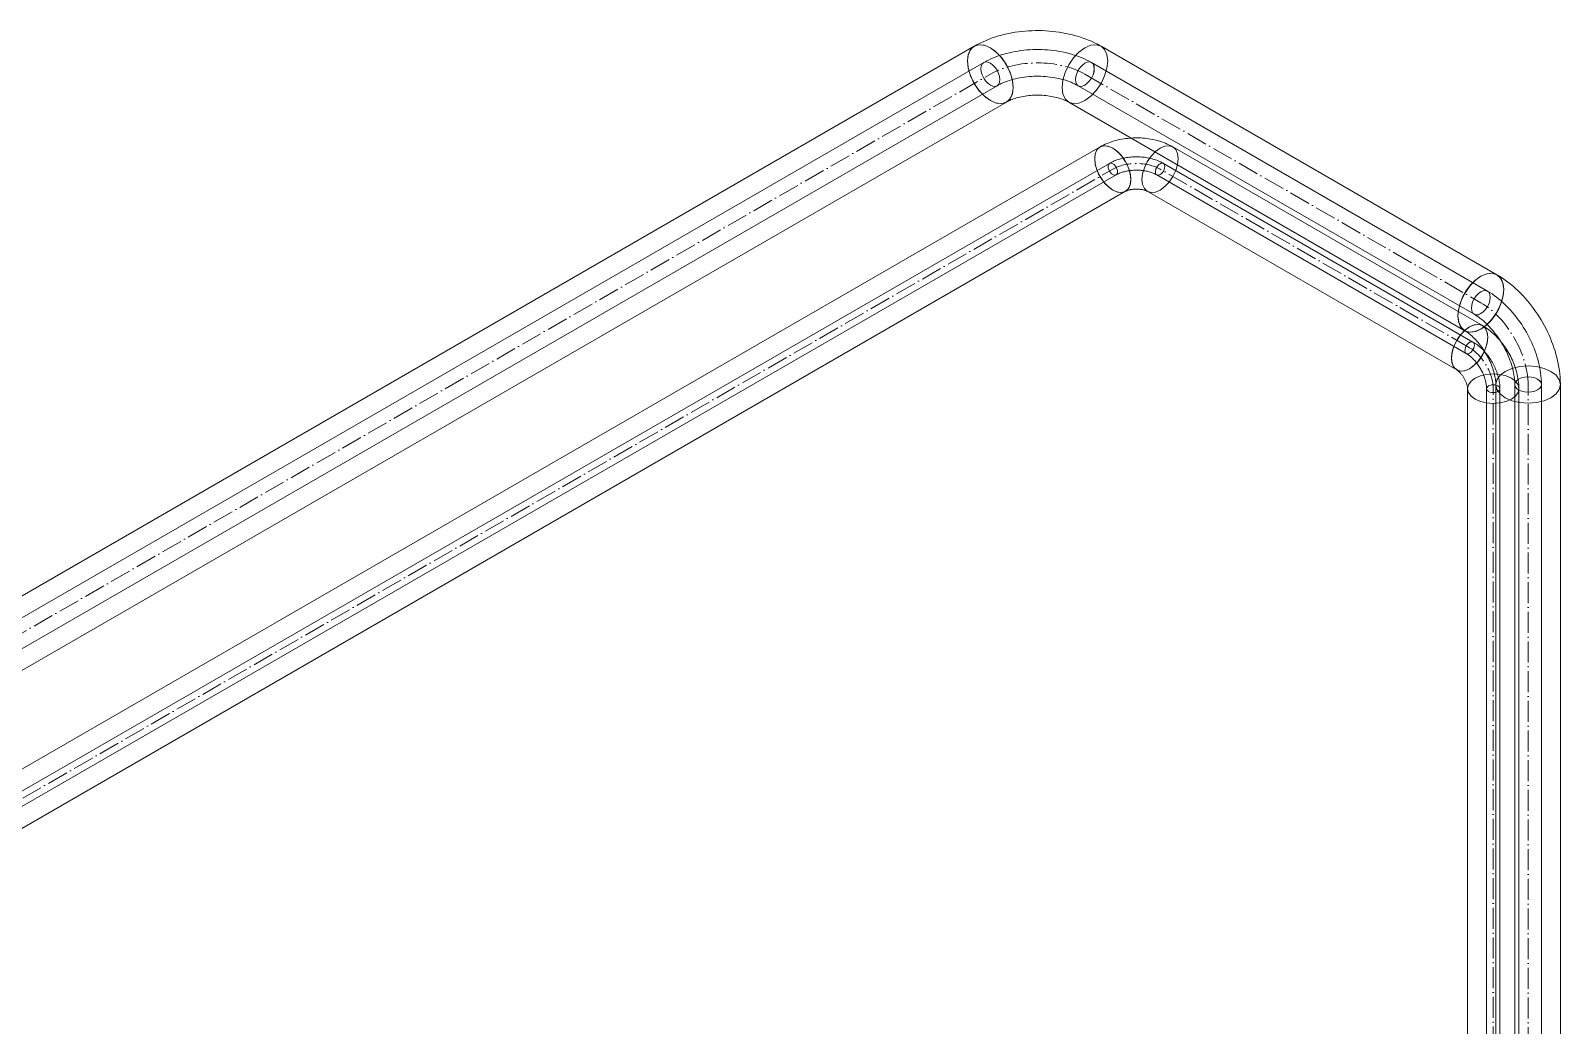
# Model space of a CAD drawing. Header units: millimetres. Extents: x -88595 to 880822, y -1054509 to -148035.
# Drawn here: x 421290 to 422017, y -317172 to -316699 of the extents above; entities that cross this region are included whole.
import ezdxf

# ---------------------------------------------------------------- set-up
doc = ezdxf.new("R2010")
doc.units = ezdxf.units.MM
doc.linetypes.add('$12$ADSK_Осевая', pattern=[14, 10, -2, 0, -2])
doc.linetypes.add('$13$ADSK_Осевая', pattern=[14, 10, -2, 0, -2])
for name, color, linetype, lineweight in [('Изоляция', 7, 'Continuous', 18), ('Трубопровод', 7, 'Continuous', 18), ('Трубопроводы', 7, 'Continuous', 18)]:
    doc.layers.add(name, color=color, linetype=linetype, lineweight=lineweight)

# ---------------------------------------------------------------- blocks, each defined once
blk = doc.blocks.new('$0$ADSK_МедьПайка_Отвод-гнутая труба - Отвод _гнутая труба_-V90-В_ОВ3_3')
at = {"layer": 'Трубопроводы', "color": 190, "true_color": 0x8000ff}
for points in [[(-18082.34, 13810.42, 0), (-18082.92, 13810.18, 0), (-18083.47, 13810.12, 0), (-18083.93, 13810.27, 0), (-18084.29, 13810.6, 0), (-18084.51, 13811.09, 0), (-18084.59, 13811.72, 0), (-18084.51, 13812.43, 0), (-18084.29, 13813.19, 0), (-18083.93, 13813.93, 0), (-18083.47, 13814.61, 0), (-18082.92, 13815.18, 0), (-18082.34, 13815.61, 0)], [(-18083.93, 13810.27, 0), (-18083.57, 13810.05, 0), (-18083.21, 13809.82, 0), (-18082.85, 13809.57, 0), (-18082.48, 13809.29, 0), (-18082.11, 13809, 0), (-18081.75, 13808.7, 0), (-18081.38, 13808.37, 0), (-18081.01, 13808.03, 0), (-18080.65, 13807.67, 0), (-18080.29, 13807.3, 0), (-18079.93, 13806.91, 0), (-18079.58, 13806.5, 0), (-18079.24, 13806.09, 0), (-18078.9, 13805.66, 0), (-18078.57, 13805.22, 0), (-18078.25, 13804.77, 0), (-18077.93, 13804.3, 0), (-18077.63, 13803.83, 0), (-18077.34, 13803.36, 0), (-18077.05, 13802.87, 0), (-18076.78, 13802.38, 0), (-18076.52, 13801.88, 0), (-18076.28, 13801.38, 0), (-18076.04, 13800.88, 0), (-18075.82, 13800.37, 0), (-18075.62, 13799.86, 0), (-18075.43, 13799.36, 0), (-18075.25, 13798.85, 0), (-18075.08, 13798.35, 0), (-18074.94, 13797.85, 0), (-18074.8, 13797.35, 0), (-18074.69, 13796.86, 0), (-18074.58, 13796.38, 0), (-18074.5, 13795.9, 0), (-18074.43, 13795.44, 0), (-18074.37, 13794.98, 0), (-18074.33, 13794.54, 0), (-18074.3, 13794.1, 0), (-18074.29, 13793.68, 0), (-18074.29, 13793.57, 0)], [(-18082.34, 13815.61, 0), (-18081.76, 13815.85, 0), (-18081.22, 13815.91, 0), (-18080.76, 13815.76, 0), (-18080.4, 13815.43, 0), (-18080.17, 13814.94, 0), (-18080.1, 13814.31, 0), (-18080.17, 13813.6, 0), (-18080.4, 13812.84, 0), (-18080.76, 13812.1, 0), (-18081.22, 13811.42, 0), (-18081.76, 13810.85, 0), (-18082.34, 13810.42, 0)], [(-18080.76, 13815.76, 0), (-18080.21, 13815.44, 0), (-18079.68, 13815.09, 0), (-18079.15, 13814.73, 0), (-18078.63, 13814.34, 0), (-18078.11, 13813.93, 0), (-18077.6, 13813.51, 0), (-18077.11, 13813.07, 0), (-18076.61, 13812.61, 0), (-18076.13, 13812.13, 0), (-18075.66, 13811.64, 0), (-18075.19, 13811.13, 0), (-18074.74, 13810.61, 0), (-18074.3, 13810.08, 0), (-18073.86, 13809.53, 0), (-18073.44, 13808.97, 0), (-18073.03, 13808.39, 0), (-18072.64, 13807.81, 0), (-18072.25, 13807.21, 0), (-18071.88, 13806.61, 0), (-18071.53, 13806, 0), (-18071.19, 13805.38, 0), (-18070.86, 13804.75, 0), (-18070.55, 13804.12, 0), (-18070.25, 13803.48, 0), (-18069.97, 13802.83, 0), (-18069.71, 13802.19, 0), (-18069.46, 13801.54, 0), (-18069.23, 13800.88, 0), (-18069.02, 13800.23, 0), (-18068.82, 13799.57, 0), (-18068.65, 13798.91, 0), (-18068.49, 13798.26, 0), (-18068.35, 13797.6, 0), (-18068.24, 13796.95, 0), (-18068.14, 13796.3, 0), (-18068.06, 13795.66, 0), (-18068, 13795.01, 0), (-18067.96, 13794.37, 0), (-18067.94, 13793.74, 0), (-18067.94, 13793.57, 0)], [(-18068.87, 13792.28, 0), (-18069.53, 13791.98, 0), (-18070.3, 13791.8, 0), (-18071.12, 13791.74, 0), (-18071.94, 13791.8, 0), (-18072.71, 13791.98, 0), (-18073.36, 13792.28, 0), (-18073.87, 13792.66, 0), (-18074.18, 13793.1, 0), (-18074.29, 13793.57, 0), (-18074.18, 13794.05, 0), (-18073.87, 13794.49, 0), (-18073.36, 13794.87, 0)], [(-18073.36, 13794.87, 0), (-18072.71, 13795.16, 0), (-18071.94, 13795.34, 0), (-18071.12, 13795.41, 0), (-18070.3, 13795.34, 0), (-18069.53, 13795.16, 0), (-18068.87, 13794.87, 0), (-18068.37, 13794.49, 0), (-18068.05, 13794.05, 0), (-18067.94, 13793.57, 0), (-18068.05, 13793.1, 0), (-18068.37, 13792.66, 0), (-18068.87, 13792.28, 0)]]:
    blk.add_polyline3d(points, dxfattribs=at)
blk = doc.blocks.new('$0$ADSK_МедьПайка_Отвод-гнутая труба - Отвод _гнутая труба_-V87-В_ОВ3_3')
at = {"layer": 'Трубопроводы', "color": 190, "true_color": 0x8000ff}
for points in [[(-26907.56, 11217.94, 0), (-26907.63, 11218.65, 0), (-26907.86, 11219.41, 0), (-26908.21, 11220.15, 0), (-26908.68, 11220.83, 0), (-26909.22, 11221.4, 0), (-26909.8, 11221.83, 0), (-26910.38, 11222.07, 0), (-26910.92, 11222.13, 0), (-26911.39, 11221.98, 0), (-26911.74, 11221.65, 0), (-26911.97, 11221.16, 0), (-26912.05, 11220.53, 0)], [(-26911.39, 11221.98, 0), (-26910.84, 11222.29, 0), (-26910.27, 11222.58, 0), (-26909.69, 11222.86, 0), (-26909.09, 11223.11, 0), (-26908.48, 11223.36, 0), (-26907.86, 11223.59, 0), (-26907.23, 11223.8, 0), (-26906.58, 11223.99, 0), (-26905.93, 11224.17, 0), (-26905.27, 11224.34, 0), (-26904.6, 11224.49, 0), (-26903.92, 11224.62, 0), (-26903.23, 11224.73, 0), (-26902.54, 11224.83, 0), (-26901.84, 11224.92, 0), (-26901.14, 11224.99, 0), (-26900.44, 11225.04, 0), (-26899.73, 11225.07, 0), (-26899.02, 11225.09, 0), (-26898.32, 11225.09, 0), (-26897.61, 11225.08, 0), (-26896.9, 11225.05, 0), (-26896.2, 11225, 0), (-26895.5, 11224.94, 0), (-26894.8, 11224.86, 0), (-26894.11, 11224.76, 0), (-26893.42, 11224.65, 0), (-26892.74, 11224.52, 0), (-26892.06, 11224.38, 0), (-26891.4, 11224.22, 0), (-26890.74, 11224.04, 0), (-26890.1, 11223.85, 0), (-26889.46, 11223.64, 0), (-26888.84, 11223.42, 0), (-26888.22, 11223.18, 0), (-26887.62, 11222.93, 0), (-26887.04, 11222.66, 0), (-26886.47, 11222.37, 0), (-26885.91, 11222.07, 0), (-26885.76, 11221.98, 0)], [(-26885.1, 11220.53, 0), (-26885.18, 11221.16, 0), (-26885.41, 11221.65, 0), (-26885.76, 11221.98, 0), (-26886.23, 11222.13, 0), (-26886.77, 11222.07, 0), (-26887.35, 11221.83, 0), (-26887.93, 11221.4, 0), (-26888.47, 11220.83, 0), (-26888.94, 11220.15, 0), (-26889.29, 11219.41, 0), (-26889.52, 11218.65, 0), (-26889.59, 11217.94, 0)], [(-26912.05, 11220.53, 0), (-26911.97, 11219.82, 0), (-26911.74, 11219.06, 0), (-26911.39, 11218.32, 0), (-26910.92, 11217.64, 0), (-26910.38, 11217.07, 0), (-26909.8, 11216.64, 0), (-26909.22, 11216.39, 0), (-26908.68, 11216.34, 0), (-26908.21, 11216.48, 0), (-26907.86, 11216.82, 0), (-26907.63, 11217.31, 0), (-26907.56, 11217.94, 0)], [(-26908.21, 11216.48, 0), (-26907.85, 11216.69, 0), (-26907.47, 11216.88, 0), (-26907.07, 11217.07, 0), (-26906.65, 11217.25, 0), (-26906.21, 11217.43, 0), (-26905.76, 11217.59, 0), (-26905.29, 11217.75, 0), (-26904.82, 11217.89, 0), (-26904.32, 11218.03, 0), (-26903.82, 11218.16, 0), (-26903.3, 11218.27, 0), (-26902.78, 11218.37, 0), (-26902.25, 11218.46, 0), (-26901.71, 11218.54, 0), (-26901.16, 11218.61, 0), (-26900.61, 11218.66, 0), (-26900.05, 11218.7, 0), (-26899.49, 11218.73, 0), (-26898.93, 11218.74, 0), (-26898.37, 11218.74, 0), (-26897.81, 11218.73, 0), (-26897.25, 11218.71, 0), (-26896.69, 11218.67, 0), (-26896.14, 11218.62, 0), (-26895.59, 11218.56, 0), (-26895.05, 11218.48, 0), (-26894.51, 11218.4, 0), (-26893.99, 11218.3, 0), (-26893.47, 11218.19, 0), (-26892.96, 11218.07, 0), (-26892.47, 11217.93, 0), (-26891.98, 11217.79, 0), (-26891.51, 11217.64, 0), (-26891.06, 11217.47, 0), (-26890.62, 11217.3, 0), (-26890.2, 11217.12, 0), (-26889.79, 11216.93, 0), (-26889.4, 11216.74, 0), (-26889.03, 11216.54, 0), (-26888.94, 11216.48, 0)], [(-26889.59, 11217.94, 0), (-26889.52, 11217.31, 0), (-26889.29, 11216.82, 0), (-26888.94, 11216.48, 0), (-26888.47, 11216.34, 0), (-26887.93, 11216.39, 0), (-26887.35, 11216.64, 0), (-26886.77, 11217.07, 0), (-26886.23, 11217.64, 0), (-26885.76, 11218.32, 0), (-26885.41, 11219.06, 0), (-26885.18, 11219.82, 0), (-26885.1, 11220.53, 0)]]:
    blk.add_polyline3d(points, dxfattribs=at)
blk = doc.blocks.new('$0$ADSK_МедьПайка_Отвод-гнутая труба - Отвод _гнутая труба_-V84-В_ОВ3_3')
at = {"layer": 'Трубопроводы', "color": 134, "true_color": 0x00a6a6}
for points in [[(-26953.37, 11168.75, 0), (-26952.26, 11169.37, 0), (-26951.13, 11169.95, 0), (-26949.97, 11170.5, 0), (-26948.77, 11171.01, 0), (-26947.56, 11171.5, 0), (-26946.31, 11171.96, 0), (-26945.05, 11172.38, 0), (-26943.76, 11172.77, 0), (-26942.45, 11173.13, 0), (-26941.13, 11173.46, 0), (-26939.78, 11173.76, 0), (-26938.43, 11174.02, 0), (-26937.06, 11174.25, 0), (-26935.67, 11174.45, 0), (-26934.28, 11174.62, 0), (-26932.88, 11174.76, 0), (-26931.47, 11174.86, 0), (-26930.06, 11174.93, 0), (-26928.64, 11174.97, 0), (-26927.23, 11174.97, 0), (-26925.81, 11174.94, 0), (-26924.4, 11174.88, 0), (-26922.99, 11174.79, 0), (-26921.58, 11174.66, 0), (-26920.19, 11174.5, 0), (-26918.8, 11174.31, 0), (-26917.43, 11174.09, 0), (-26916.07, 11173.83, 0), (-26914.72, 11173.54, 0), (-26913.39, 11173.22, 0), (-26912.08, 11172.87, 0), (-26910.78, 11172.49, 0), (-26909.51, 11172.07, 0), (-26908.26, 11171.63, 0), (-26907.04, 11171.15, 0), (-26905.84, 11170.64, 0), (-26904.67, 11170.1, 0), (-26903.53, 11169.53, 0), (-26902.41, 11168.92, 0), (-26902.12, 11168.75, 0)], [(-26945.7, 11160.66, 0), (-26945.86, 11162.09, 0), (-26946.31, 11163.6, 0), (-26947.02, 11165.09, 0), (-26947.95, 11166.45, 0), (-26949.03, 11167.59, 0), (-26950.19, 11168.44, 0), (-26951.36, 11168.93, 0), (-26952.44, 11169.04, 0), (-26953.37, 11168.75, 0), (-26954.08, 11168.09, 0), (-26954.53, 11167.1, 0), (-26954.68, 11165.85, 0)], [(-26954.68, 11165.85, 0), (-26954.53, 11164.42, 0), (-26954.08, 11162.91, 0), (-26953.37, 11161.42, 0), (-26952.44, 11160.06, 0), (-26951.36, 11158.92, 0), (-26950.19, 11158.07, 0), (-26949.03, 11157.57, 0), (-26947.95, 11157.47, 0), (-26947.02, 11157.75, 0), (-26946.31, 11158.42, 0), (-26945.86, 11159.41, 0), (-26945.7, 11160.66, 0)], [(-26900.8, 11165.85, 0), (-26900.96, 11167.1, 0), (-26901.4, 11168.09, 0), (-26902.12, 11168.75, 0), (-26903.05, 11169.04, 0), (-26904.13, 11168.93, 0), (-26905.29, 11168.44, 0), (-26906.46, 11167.59, 0), (-26907.54, 11166.45, 0), (-26908.47, 11165.09, 0), (-26909.18, 11163.6, 0), (-26909.63, 11162.09, 0), (-26909.78, 11160.66, 0)], [(-26909.78, 11160.66, 0), (-26909.63, 11159.41, 0), (-26909.18, 11158.42, 0), (-26908.47, 11157.75, 0), (-26907.54, 11157.47, 0), (-26906.46, 11157.57, 0), (-26905.29, 11158.07, 0), (-26904.13, 11158.92, 0), (-26903.05, 11160.06, 0), (-26902.12, 11161.42, 0), (-26901.4, 11162.91, 0), (-26900.96, 11164.42, 0), (-26900.8, 11165.85, 0)], [(-26947.02, 11157.75, 0), (-26946.29, 11158.16, 0), (-26945.53, 11158.55, 0), (-26944.72, 11158.93, 0), (-26943.89, 11159.29, 0), (-26943.02, 11159.64, 0), (-26942.11, 11159.97, 0), (-26941.18, 11160.28, 0), (-26940.22, 11160.57, 0), (-26939.24, 11160.85, 0), (-26938.23, 11161.09, 0), (-26937.2, 11161.32, 0), (-26936.15, 11161.53, 0), (-26935.09, 11161.71, 0), (-26934.01, 11161.86, 0), (-26932.91, 11161.99, 0), (-26931.81, 11162.1, 0), (-26930.7, 11162.18, 0), (-26929.58, 11162.24, 0), (-26928.46, 11162.27, 0), (-26927.33, 11162.27, 0), (-26926.21, 11162.25, 0), (-26925.09, 11162.2, 0), (-26923.98, 11162.13, 0), (-26922.87, 11162.03, 0), (-26921.77, 11161.9, 0), (-26920.69, 11161.75, 0), (-26919.62, 11161.58, 0), (-26918.57, 11161.38, 0), (-26917.53, 11161.16, 0), (-26916.52, 11160.91, 0), (-26915.53, 11160.65, 0), (-26914.56, 11160.36, 0), (-26913.62, 11160.06, 0), (-26912.71, 11159.73, 0), (-26911.83, 11159.39, 0), (-26910.99, 11159.03, 0), (-26910.17, 11158.65, 0), (-26909.4, 11158.26, 0), (-26908.66, 11157.86, 0), (-26908.47, 11157.75, 0)]]:
    blk.add_polyline3d(points, dxfattribs=at)
blk = doc.blocks.new('$0$ADSK_МедьПайка_Отвод-гнутая труба - Отвод _гнутая труба_-V91-В_ОВ3_3')
at = {"layer": 'Трубопроводы', "color": 134, "true_color": 0x00a6a6}
for points in [[(-18077.02, 13829.25, 0), (-18078.18, 13828.76, 0), (-18079.26, 13828.65, 0), (-18080.19, 13828.94, 0), (-18080.91, 13829.6, 0), (-18081.35, 13830.59, 0), (-18081.51, 13831.84, 0), (-18081.35, 13833.27, 0), (-18080.91, 13834.78, 0), (-18080.19, 13836.27, 0), (-18079.26, 13837.63, 0), (-18078.18, 13838.77, 0), (-18077.02, 13839.62, 0)], [(-18077.02, 13839.62, 0), (-18075.86, 13840.11, 0), (-18074.77, 13840.22, 0), (-18073.84, 13839.93, 0), (-18073.13, 13839.27, 0), (-18072.68, 13838.28, 0), (-18072.53, 13837.03, 0), (-18072.68, 13835.6, 0), (-18073.13, 13834.09, 0), (-18073.84, 13832.6, 0), (-18074.77, 13831.24, 0), (-18075.86, 13830.1, 0), (-18077.02, 13829.25, 0)], [(-18073.84, 13839.93, 0), (-18072.76, 13839.28, 0), (-18071.69, 13838.59, 0), (-18070.63, 13837.86, 0), (-18069.59, 13837.09, 0), (-18068.56, 13836.27, 0), (-18067.54, 13835.43, 0), (-18066.54, 13834.54, 0), (-18065.56, 13833.62, 0), (-18064.59, 13832.67, 0), (-18063.64, 13831.69, 0), (-18062.72, 13830.67, 0), (-18061.81, 13829.63, 0), (-18060.92, 13828.56, 0), (-18060.06, 13827.46, 0), (-18059.22, 13826.34, 0), (-18058.4, 13825.19, 0), (-18057.61, 13824.02, 0), (-18056.84, 13822.83, 0), (-18056.1, 13821.63, 0), (-18055.39, 13820.4, 0), (-18054.7, 13819.16, 0), (-18054.05, 13817.91, 0), (-18053.43, 13816.64, 0), (-18052.83, 13815.36, 0), (-18052.27, 13814.07, 0), (-18051.75, 13812.78, 0), (-18051.25, 13811.48, 0), (-18050.79, 13810.17, 0), (-18050.37, 13808.86, 0), (-18049.98, 13807.55, 0), (-18049.63, 13806.23, 0), (-18049.32, 13804.92, 0), (-18049.04, 13803.61, 0), (-18048.8, 13802.31, 0), (-18048.6, 13801.01, 0), (-18048.44, 13799.72, 0), (-18048.33, 13798.43, 0), (-18048.25, 13797.16, 0), (-18048.22, 13795.89, 0), (-18048.22, 13795.55, 0)], [(-18080.19, 13828.94, 0), (-18079.48, 13828.51, 0), (-18078.76, 13828.04, 0), (-18078.03, 13827.54, 0), (-18077.3, 13826.99, 0), (-18076.56, 13826.41, 0), (-18075.82, 13825.8, 0), (-18075.09, 13825.15, 0), (-18074.35, 13824.46, 0), (-18073.63, 13823.74, 0), (-18072.91, 13823, 0), (-18072.19, 13822.22, 0), (-18071.49, 13821.41, 0), (-18070.8, 13820.58, 0), (-18070.13, 13819.72, 0), (-18069.47, 13818.84, 0), (-18068.82, 13817.94, 0), (-18068.2, 13817.01, 0), (-18067.59, 13816.07, 0), (-18067, 13815.12, 0), (-18066.44, 13814.15, 0), (-18065.9, 13813.16, 0), (-18065.38, 13812.17, 0), (-18064.89, 13811.17, 0), (-18064.42, 13810.16, 0), (-18063.98, 13809.15, 0), (-18063.57, 13808.13, 0), (-18063.18, 13807.12, 0), (-18062.83, 13806.11, 0), (-18062.5, 13805.1, 0), (-18062.2, 13804.1, 0), (-18061.94, 13803.11, 0), (-18061.7, 13802.13, 0), (-18061.5, 13801.16, 0), (-18061.33, 13800.21, 0), (-18061.18, 13799.28, 0), (-18061.07, 13798.37, 0), (-18060.99, 13797.48, 0), (-18060.94, 13796.61, 0), (-18060.92, 13795.77, 0), (-18060.92, 13795.55, 0)], [(-18050.08, 13792.96, 0), (-18051.39, 13792.37, 0), (-18052.92, 13792.01, 0), (-18054.57, 13791.88, 0), (-18056.21, 13792.01, 0), (-18057.74, 13792.37, 0), (-18059.06, 13792.96, 0), (-18060.07, 13793.72, 0), (-18060.7, 13794.6, 0), (-18060.92, 13795.55, 0), (-18060.7, 13796.5, 0), (-18060.07, 13797.38, 0), (-18059.06, 13798.14, 0)], [(-18059.06, 13798.14, 0), (-18057.74, 13798.72, 0), (-18056.21, 13799.09, 0), (-18054.57, 13799.22, 0), (-18052.92, 13799.09, 0), (-18051.39, 13798.72, 0), (-18050.08, 13798.14, 0), (-18049.07, 13797.38, 0), (-18048.43, 13796.5, 0), (-18048.22, 13795.55, 0), (-18048.43, 13794.6, 0), (-18049.07, 13793.72, 0), (-18050.08, 13792.96, 0)]]:
    blk.add_polyline3d(points, dxfattribs=at)

msp = doc.modelspace()

# ---------------------------------------------------------------- linework, layer by layer
at = {"layer": 'Изоляция', "color": 134, "true_color": 0x00a6a6}
for p, q in [((421738.47, -316706.86), (418524.48, -318562.46)), ((421986.84, -316815.46), (421798.72, -316706.86)), ((418539.83, -318589.04), (421753.82, -316733.44)), ((421783.37, -316733.44), (421971.49, -316842.05)), ((421986.27, -316867.64), (421986.27, -317352.23)), ((422016.97, -317352.23), (422016.97, -316867.64))]:
    msp.add_line(p, q, dxfattribs=at)
at = {"layer": 'Изоляция', "color": 190, "true_color": 0x8000ff}
for p, q in [((421798.24, -316754.73), (418655.01, -318569.47)), ((421979.93, -316839.63), (421832.87, -316754.73)), ((418667.18, -318590.56), (421810.42, -316775.82)), ((421820.69, -316775.82), (421967.75, -316860.72)), ((421972.89, -316869.62), (421972.89, -317380.14)), ((421997.24, -317380.14), (421997.24, -316869.62))]:
    msp.add_line(p, q, dxfattribs=at)
at = {"layer": 'Изоляция', "color": 134, "true_color": 0x00a6a6}
for points in [[(421738.47, -316706.86, 0), (421739.84, -316706.09, 0), (421741.24, -316705.38, 0), (421742.66, -316704.71, 0), (421744.1, -316704.08, 0), (421745.57, -316703.5, 0), (421747.05, -316702.95, 0), (421748.55, -316702.45, 0), (421750.07, -316701.99, 0), (421751.61, -316701.56, 0), (421753.16, -316701.18, 0), (421754.73, -316700.83, 0), (421756.3, -316700.53, 0), (421757.89, -316700.26, 0), (421759.49, -316700.03, 0), (421761.09, -316699.83, 0), (421762.7, -316699.68, 0), (421764.32, -316699.56, 0), (421765.94, -316699.48, 0), (421767.57, -316699.44, 0), (421769.19, -316699.43, 0), (421770.81, -316699.46, 0), (421772.44, -316699.53, 0), (421774.06, -316699.64, 0), (421775.67, -316699.79, 0), (421777.28, -316699.97, 0), (421778.88, -316700.19, 0), (421780.47, -316700.45, 0), (421782.05, -316700.75, 0), (421783.61, -316701.08, 0), (421785.17, -316701.46, 0), (421786.71, -316701.87, 0), (421788.23, -316702.32, 0), (421789.74, -316702.81, 0), (421791.23, -316703.35, 0), (421792.7, -316703.92, 0), (421794.15, -316704.53, 0), (421795.57, -316705.19, 0), (421796.98, -316705.9, 0), (421798.36, -316706.65, 0), (421798.72, -316706.86, 0)], [(421746.15, -316707.62, 0), (421743.73, -316706.53, 0), (421741.44, -316706.14, 0), (421739.38, -316706.44, 0), (421737.66, -316707.44, 0), (421736.37, -316709.07, 0), (421735.57, -316711.25, 0), (421735.29, -316713.88, 0)], [(421735.29, -316713.88, 0), (421735.66, -316710.85, 0), (421736.75, -316708.46, 0), (421738.47, -316706.86, 0), (421740.72, -316706.16, 0), (421743.34, -316706.42, 0), (421746.15, -316707.62, 0)], [(421746.15, -316707.62, 0), (421748.96, -316709.66, 0), (421751.57, -316712.43, 0), (421753.82, -316715.72, 0), (421755.55, -316719.31, 0), (421756.63, -316722.96, 0), (421757, -316726.42, 0)], [(421757, -316726.42, 0), (421756.73, -316723.47, 0), (421755.93, -316720.35, 0), (421754.63, -316717.23, 0), (421752.91, -316714.25, 0), (421750.86, -316711.57, 0), (421748.56, -316709.32, 0), (421746.15, -316707.62, 0)], [(421780.19, -316726.42, 0), (421780.56, -316722.96, 0), (421781.65, -316719.31, 0), (421783.37, -316715.72, 0), (421785.62, -316712.43, 0), (421788.24, -316709.66, 0), (421791.05, -316707.62, 0)], [(421791.05, -316707.62, 0), (421788.24, -316709.66, 0), (421785.62, -316712.43, 0), (421783.37, -316715.72, 0), (421781.65, -316719.31, 0), (421780.56, -316722.96, 0), (421780.19, -316726.42, 0)], [(421791.05, -316707.62, 0), (421793.86, -316706.42, 0), (421796.48, -316706.16, 0), (421798.72, -316706.86, 0), (421800.45, -316708.46, 0), (421801.53, -316710.85, 0), (421801.9, -316713.88, 0)], [(421801.9, -316713.88, 0), (421801.53, -316710.85, 0), (421800.45, -316708.46, 0), (421798.72, -316706.86, 0), (421796.48, -316706.16, 0), (421793.86, -316706.42, 0), (421791.05, -316707.62, 0)], [(421746.15, -316732.68, 0), (421743.34, -316730.63, 0), (421740.72, -316727.87, 0), (421738.47, -316724.58, 0), (421736.75, -316720.99, 0), (421735.66, -316717.34, 0), (421735.29, -316713.88, 0)], [(421735.29, -316713.88, 0), (421735.57, -316716.83, 0), (421736.37, -316719.94, 0), (421737.66, -316723.07, 0), (421739.38, -316726.04, 0), (421741.44, -316728.72, 0), (421743.73, -316730.97, 0), (421746.15, -316732.68, 0)], [(421801.9, -316713.88, 0), (421801.53, -316717.34, 0), (421800.45, -316720.99, 0), (421798.72, -316724.58, 0), (421796.48, -316727.87, 0), (421793.86, -316730.63, 0), (421791.05, -316732.68, 0)], [(421791.05, -316732.68, 0), (421793.86, -316730.63, 0), (421796.48, -316727.87, 0), (421798.72, -316724.58, 0), (421800.45, -316720.99, 0), (421801.53, -316717.34, 0), (421801.9, -316713.88, 0)], [(421757, -316726.42, 0), (421756.63, -316729.45, 0), (421755.55, -316731.84, 0), (421753.82, -316733.44, 0), (421751.57, -316734.14, 0), (421748.96, -316733.88, 0), (421746.15, -316732.68, 0)], [(421746.15, -316732.68, 0), (421748.56, -316733.76, 0), (421750.86, -316734.16, 0), (421752.92, -316733.85, 0), (421754.63, -316732.86, 0), (421755.93, -316731.23, 0), (421756.73, -316729.05, 0), (421757, -316726.42, 0)], [(421791.05, -316732.68, 0), (421788.24, -316733.88, 0), (421785.62, -316734.14, 0), (421783.37, -316733.44, 0), (421781.65, -316731.84, 0), (421780.56, -316729.45, 0), (421780.19, -316726.42, 0)], [(421780.19, -316726.42, 0), (421780.56, -316729.45, 0), (421781.65, -316731.84, 0), (421783.37, -316733.44, 0), (421785.62, -316734.14, 0), (421788.24, -316733.88, 0), (421791.05, -316732.68, 0)], [(421753.82, -316733.44, 0), (421754.28, -316733.19, 0), (421754.79, -316732.93, 0), (421755.33, -316732.67, 0), (421755.92, -316732.42, 0), (421756.54, -316732.17, 0), (421757.2, -316731.93, 0), (421757.9, -316731.69, 0), (421758.62, -316731.47, 0), (421759.38, -316731.26, 0), (421760.16, -316731.07, 0), (421760.97, -316730.89, 0), (421761.8, -316730.73, 0), (421762.65, -316730.59, 0), (421763.52, -316730.46, 0), (421764.4, -316730.35, 0), (421765.29, -316730.27, 0), (421766.19, -316730.2, 0), (421767.1, -316730.16, 0), (421768.02, -316730.13, 0), (421768.93, -316730.13, 0), (421769.85, -316730.15, 0), (421770.76, -316730.19, 0), (421771.66, -316730.25, 0), (421772.56, -316730.33, 0), (421773.44, -316730.43, 0), (421774.31, -316730.55, 0), (421775.17, -316730.69, 0), (421776, -316730.85, 0), (421776.82, -316731.02, 0), (421777.61, -316731.21, 0), (421778.37, -316731.41, 0), (421779.11, -316731.63, 0), (421779.81, -316731.86, 0), (421780.48, -316732.1, 0), (421781.11, -316732.35, 0), (421781.71, -316732.6, 0), (421782.27, -316732.86, 0), (421782.78, -316733.12, 0), (421783.25, -316733.37, 0), (421783.37, -316733.44, 0)], [(421979.17, -316816.22, 0), (421976.36, -316818.27, 0), (421973.74, -316821.04, 0), (421971.49, -316824.33, 0), (421969.77, -316827.92, 0), (421968.68, -316831.57, 0), (421968.31, -316835.02, 0)], [(421968.31, -316835.02, 0), (421968.58, -316832.08, 0), (421969.39, -316828.96, 0), (421970.68, -316825.84, 0), (421972.4, -316822.86, 0), (421974.46, -316820.18, 0), (421976.75, -316817.93, 0), (421979.17, -316816.22, 0)], [(421979.17, -316816.22, 0), (421981.58, -316815.14, 0), (421983.88, -316814.75, 0), (421985.93, -316815.05, 0), (421987.65, -316816.05, 0), (421988.95, -316817.68, 0), (421989.75, -316819.86, 0), (421990.02, -316822.49, 0)], [(421990.02, -316822.49, 0), (421989.65, -316819.46, 0), (421988.57, -316817.06, 0), (421986.84, -316815.46, 0), (421984.59, -316814.77, 0), (421981.97, -316815.03, 0), (421979.17, -316816.22, 0)], [(421986.84, -316815.46, 0), (421988.19, -316816.27, 0), (421989.5, -316817.12, 0), (421990.79, -316818.02, 0), (421992.06, -316818.95, 0), (421993.3, -316819.93, 0), (421994.51, -316820.94, 0), (421995.7, -316821.99, 0), (421996.86, -316823.08, 0), (421997.99, -316824.2, 0), (421999.1, -316825.35, 0), (422000.18, -316826.53, 0), (422001.24, -316827.74, 0), (422002.26, -316828.98, 0), (422003.26, -316830.25, 0), (422004.23, -316831.54, 0), (422005.17, -316832.86, 0), (422006.08, -316834.2, 0), (422006.96, -316835.57, 0), (422007.81, -316836.95, 0), (422008.63, -316838.36, 0), (422009.41, -316839.78, 0), (422010.16, -316841.22, 0), (422010.88, -316842.67, 0), (422011.56, -316844.14, 0), (422012.2, -316845.63, 0), (422012.81, -316847.12, 0), (422013.38, -316848.63, 0), (422013.92, -316850.15, 0), (422014.41, -316851.67, 0), (422014.86, -316853.2, 0), (422015.28, -316854.74, 0), (422015.65, -316856.29, 0), (422015.98, -316857.84, 0), (422016.26, -316859.4, 0), (422016.5, -316860.96, 0), (422016.69, -316862.52, 0), (422016.83, -316864.09, 0), (422016.92, -316865.65, 0), (422016.96, -316867.22, 0), (422016.97, -316867.64, 0)], [(421979.17, -316841.29, 0), (421981.97, -316839.24, 0), (421984.59, -316836.48, 0), (421986.84, -316833.19, 0), (421988.57, -316829.6, 0), (421989.65, -316825.95, 0), (421990.02, -316822.49, 0)], [(421990.02, -316822.49, 0), (421989.75, -316825.44, 0), (421988.94, -316828.55, 0), (421987.65, -316831.68, 0), (421985.93, -316834.65, 0), (421983.87, -316837.33, 0), (421981.58, -316839.58, 0), (421979.17, -316841.29, 0)], [(421968.31, -316835.02, 0), (421968.68, -316838.05, 0), (421969.77, -316840.45, 0), (421971.49, -316842.05, 0), (421973.74, -316842.75, 0), (421976.36, -316842.49, 0), (421979.17, -316841.29, 0)], [(421979.17, -316841.29, 0), (421976.75, -316842.37, 0), (421974.45, -316842.77, 0), (421972.4, -316842.46, 0), (421970.68, -316841.47, 0), (421969.39, -316839.84, 0), (421968.58, -316837.66, 0), (421968.31, -316835.02, 0)], [(421971.49, -316842.05, 0), (421971.94, -316842.32, 0), (421972.42, -316842.63, 0), (421972.91, -316842.97, 0), (421973.43, -316843.35, 0), (421973.95, -316843.77, 0), (421974.49, -316844.22, 0), (421975.04, -316844.71, 0), (421975.6, -316845.22, 0), (421976.16, -316845.78, 0), (421976.72, -316846.36, 0), (421977.27, -316846.97, 0), (421977.83, -316847.6, 0), (421978.38, -316848.27, 0), (421978.92, -316848.96, 0), (421979.45, -316849.67, 0), (421979.97, -316850.4, 0), (421980.48, -316851.15, 0), (421980.98, -316851.91, 0), (421981.45, -316852.69, 0), (421981.91, -316853.48, 0), (421982.35, -316854.28, 0), (421982.78, -316855.09, 0), (421983.18, -316855.9, 0), (421983.55, -316856.72, 0), (421983.91, -316857.54, 0), (421984.24, -316858.35, 0), (421984.55, -316859.16, 0), (421984.83, -316859.96, 0), (421985.09, -316860.75, 0), (421985.32, -316861.53, 0), (421985.52, -316862.3, 0), (421985.7, -316863.04, 0), (421985.85, -316863.77, 0), (421985.98, -316864.47, 0), (421986.08, -316865.14, 0), (421986.16, -316865.78, 0), (421986.22, -316866.39, 0), (421986.25, -316866.97, 0), (421986.27, -316867.51, 0), (421986.27, -316867.64, 0)], [(421990.76, -316861.38, 0), (421988.32, -316863.21, 0), (421986.79, -316865.35, 0), (421986.27, -316867.64, 0), (421986.79, -316869.94, 0), (421988.32, -316872.07, 0), (421990.76, -316873.91, 0)], [(421990.76, -316873.91, 0), (421988.32, -316872.07, 0), (421986.79, -316869.94, 0), (421986.27, -316867.64, 0), (421986.79, -316865.35, 0), (421988.32, -316863.21, 0), (421990.76, -316861.38, 0)], [(422012.47, -316861.38, 0), (422009.29, -316859.97, 0), (422005.59, -316859.08, 0), (422001.62, -316858.78, 0), (421997.64, -316859.08, 0), (421993.94, -316859.97, 0), (421990.76, -316861.38, 0)], [(421990.76, -316861.38, 0), (421993.94, -316859.97, 0), (421997.64, -316859.08, 0), (422001.62, -316858.78, 0), (422005.59, -316859.08, 0), (422009.29, -316859.97, 0), (422012.47, -316861.38, 0)], [(422012.47, -316873.91, 0), (422014.91, -316872.07, 0), (422016.44, -316869.94, 0), (422016.97, -316867.64, 0), (422016.44, -316865.35, 0), (422014.91, -316863.21, 0), (422012.47, -316861.38, 0)], [(422012.47, -316861.38, 0), (422014.91, -316863.21, 0), (422016.44, -316865.35, 0), (422016.97, -316867.64, 0), (422016.44, -316869.94, 0), (422014.91, -316872.07, 0), (422012.47, -316873.91, 0)], [(421990.76, -316873.91, 0), (421993.94, -316875.32, 0), (421997.64, -316876.2, 0), (422001.62, -316876.51, 0), (422005.59, -316876.2, 0), (422009.29, -316875.32, 0), (422012.47, -316873.91, 0)], [(422012.47, -316873.91, 0), (422009.29, -316875.32, 0), (422005.59, -316876.2, 0), (422001.62, -316876.51, 0), (421997.64, -316876.2, 0), (421993.94, -316875.32, 0), (421990.76, -316873.91, 0)]]:
    msp.add_polyline3d(points, dxfattribs=at)
at = {"layer": 'Изоляция', "color": 190, "true_color": 0x8000ff}
for points in [[(421804.33, -316755.33, 0), (421802.41, -316754.47, 0), (421800.59, -316754.16, 0), (421798.96, -316754.4, 0), (421797.6, -316755.19, 0), (421796.57, -316756.48, 0), (421795.93, -316758.22, 0), (421795.72, -316760.3, 0)], [(421795.72, -316760.3, 0), (421796.01, -316757.9, 0), (421796.87, -316756, 0), (421798.24, -316754.73, 0), (421800.02, -316754.18, 0), (421802.1, -316754.38, 0), (421804.33, -316755.33, 0)], [(421798.24, -316754.73, 0), (421799.06, -316754.27, 0), (421799.89, -316753.85, 0), (421800.73, -316753.45, 0), (421801.57, -316753.09, 0), (421802.43, -316752.74, 0), (421803.29, -316752.43, 0), (421804.16, -316752.14, 0), (421805.04, -316751.87, 0), (421805.92, -316751.63, 0), (421806.81, -316751.41, 0), (421807.7, -316751.21, 0), (421808.6, -316751.03, 0), (421809.5, -316750.88, 0), (421810.41, -316750.75, 0), (421811.32, -316750.64, 0), (421812.23, -316750.55, 0), (421813.14, -316750.49, 0), (421814.06, -316750.44, 0), (421814.97, -316750.42, 0), (421815.89, -316750.41, 0), (421816.8, -316750.43, 0), (421817.72, -316750.47, 0), (421818.63, -316750.53, 0), (421819.54, -316750.61, 0), (421820.45, -316750.72, 0), (421821.36, -316750.84, 0), (421822.26, -316750.99, 0), (421823.16, -316751.16, 0), (421824.06, -316751.35, 0), (421824.95, -316751.56, 0), (421825.83, -316751.8, 0), (421826.71, -316752.06, 0), (421827.58, -316752.35, 0), (421828.44, -316752.66, 0), (421829.3, -316752.99, 0), (421830.15, -316753.35, 0), (421830.99, -316753.74, 0), (421831.82, -316754.16, 0), (421832.65, -316754.6, 0), (421832.87, -316754.73, 0)], [(421804.33, -316755.33, 0), (421806.56, -316756.96, 0), (421808.63, -316759.15, 0), (421810.42, -316761.76, 0), (421811.78, -316764.61, 0), (421812.64, -316767.5, 0), (421812.94, -316770.24, 0)], [(421812.94, -316770.24, 0), (421812.72, -316767.9, 0), (421812.08, -316765.44, 0), (421811.06, -316762.96, 0), (421809.69, -316760.6, 0), (421808.06, -316758.47, 0), (421806.24, -316756.69, 0), (421804.33, -316755.33, 0)], [(421818.17, -316770.24, 0), (421818.46, -316767.5, 0), (421819.32, -316764.61, 0), (421820.69, -316761.76, 0), (421822.47, -316759.15, 0), (421824.55, -316756.96, 0), (421826.78, -316755.33, 0)], [(421826.78, -316755.33, 0), (421824.55, -316756.96, 0), (421822.47, -316759.15, 0), (421820.69, -316761.76, 0), (421819.32, -316764.61, 0), (421818.46, -316767.5, 0), (421818.17, -316770.24, 0)], [(421826.78, -316755.33, 0), (421829.01, -316754.38, 0), (421831.08, -316754.18, 0), (421832.87, -316754.73, 0), (421834.23, -316756, 0), (421835.09, -316757.9, 0), (421835.39, -316760.3, 0)], [(421835.39, -316760.3, 0), (421835.09, -316757.9, 0), (421834.23, -316756, 0), (421832.87, -316754.73, 0), (421831.08, -316754.18, 0), (421829.01, -316754.38, 0), (421826.78, -316755.33, 0)], [(421804.33, -316775.21, 0), (421802.1, -316773.59, 0), (421800.02, -316771.4, 0), (421798.24, -316768.79, 0), (421796.87, -316765.94, 0), (421796.01, -316763.04, 0), (421795.72, -316760.3, 0)], [(421795.72, -316760.3, 0), (421795.94, -316762.64, 0), (421796.57, -316765.11, 0), (421797.6, -316767.59, 0), (421798.96, -316769.95, 0), (421800.59, -316772.07, 0), (421802.41, -316773.86, 0), (421804.33, -316775.21, 0)], [(421835.39, -316760.3, 0), (421835.09, -316763.04, 0), (421834.23, -316765.94, 0), (421832.87, -316768.79, 0), (421831.08, -316771.4, 0), (421829.01, -316773.59, 0), (421826.78, -316775.21, 0)], [(421826.78, -316775.21, 0), (421829.01, -316773.59, 0), (421831.08, -316771.4, 0), (421832.87, -316768.79, 0), (421834.23, -316765.94, 0), (421835.09, -316763.04, 0), (421835.39, -316760.3, 0)], [(421812.94, -316770.24, 0), (421812.64, -316772.65, 0), (421811.78, -316774.55, 0), (421810.42, -316775.82, 0), (421808.63, -316776.37, 0), (421806.56, -316776.16, 0), (421804.33, -316775.21, 0)], [(421804.33, -316775.21, 0), (421806.24, -316776.07, 0), (421808.06, -316776.39, 0), (421809.7, -316776.14, 0), (421811.06, -316775.36, 0), (421812.09, -316774.06, 0), (421812.72, -316772.33, 0), (421812.94, -316770.24, 0)], [(421826.78, -316775.21, 0), (421824.55, -316776.16, 0), (421822.47, -316776.37, 0), (421820.69, -316775.82, 0), (421819.32, -316774.55, 0), (421818.46, -316772.65, 0), (421818.17, -316770.24, 0)], [(421818.17, -316770.24, 0), (421818.46, -316772.65, 0), (421819.32, -316774.55, 0), (421820.69, -316775.82, 0), (421822.47, -316776.37, 0), (421824.55, -316776.16, 0), (421826.78, -316775.21, 0)], [(421810.42, -316775.82, 0), (421810.51, -316775.76, 0), (421810.63, -316775.7, 0), (421810.78, -316775.63, 0), (421810.94, -316775.56, 0), (421811.13, -316775.48, 0), (421811.34, -316775.41, 0), (421811.57, -316775.33, 0), (421811.82, -316775.26, 0), (421812.08, -316775.18, 0), (421812.36, -316775.11, 0), (421812.65, -316775.05, 0), (421812.96, -316774.99, 0), (421813.28, -316774.94, 0), (421813.6, -316774.89, 0), (421813.94, -316774.85, 0), (421814.28, -316774.82, 0), (421814.63, -316774.79, 0), (421814.98, -316774.77, 0), (421815.33, -316774.76, 0), (421815.68, -316774.76, 0), (421816.04, -316774.77, 0), (421816.39, -316774.79, 0), (421816.73, -316774.81, 0), (421817.08, -316774.84, 0), (421817.41, -316774.88, 0), (421817.74, -316774.92, 0), (421818.06, -316774.98, 0), (421818.37, -316775.03, 0), (421818.67, -316775.1, 0), (421818.95, -316775.16, 0), (421819.22, -316775.24, 0), (421819.47, -316775.31, 0), (421819.7, -316775.39, 0), (421819.92, -316775.46, 0), (421820.11, -316775.54, 0), (421820.29, -316775.61, 0), (421820.44, -316775.68, 0), (421820.56, -316775.75, 0), (421820.67, -316775.8, 0), (421820.69, -316775.82, 0)], [(421973.84, -316840.24, 0), (421971.61, -316841.86, 0), (421969.54, -316844.05, 0), (421967.75, -316846.66, 0), (421966.38, -316849.51, 0), (421965.52, -316852.41, 0), (421965.23, -316855.15, 0)], [(421965.23, -316855.15, 0), (421965.45, -316852.81, 0), (421966.08, -316850.34, 0), (421967.11, -316847.86, 0), (421968.47, -316845.5, 0), (421970.11, -316843.38, 0), (421971.93, -316841.59, 0), (421973.84, -316840.24, 0)], [(421973.84, -316840.24, 0), (421975.76, -316839.38, 0), (421977.58, -316839.07, 0), (421979.21, -316839.31, 0), (421980.57, -316840.1, 0), (421981.6, -316841.39, 0), (421982.23, -316843.12, 0), (421982.45, -316845.21, 0)], [(421982.45, -316845.21, 0), (421982.16, -316842.8, 0), (421981.3, -316840.9, 0), (421979.93, -316839.63, 0), (421978.14, -316839.08, 0), (421976.07, -316839.29, 0), (421973.84, -316840.24, 0)], [(421979.93, -316839.63, 0), (421980.73, -316840.12, 0), (421981.51, -316840.62, 0), (421982.28, -316841.15, 0), (421983.02, -316841.7, 0), (421983.74, -316842.27, 0), (421984.45, -316842.86, 0), (421985.13, -316843.47, 0), (421985.8, -316844.09, 0), (421986.45, -316844.73, 0), (421987.09, -316845.39, 0), (421987.71, -316846.07, 0), (421988.31, -316846.76, 0), (421988.89, -316847.46, 0), (421989.46, -316848.18, 0), (421990.01, -316848.91, 0), (421990.54, -316849.66, 0), (421991.05, -316850.42, 0), (421991.55, -316851.19, 0), (421992.03, -316851.97, 0), (421992.49, -316852.76, 0), (421992.93, -316853.56, 0), (421993.35, -316854.37, 0), (421993.76, -316855.2, 0), (421994.14, -316856.03, 0), (421994.51, -316856.87, 0), (421994.85, -316857.71, 0), (421995.18, -316858.57, 0), (421995.48, -316859.43, 0), (421995.76, -316860.3, 0), (421996.02, -316861.18, 0), (421996.26, -316862.06, 0), (421996.47, -316862.96, 0), (421996.66, -316863.85, 0), (421996.82, -316864.76, 0), (421996.96, -316865.67, 0), (421997.08, -316866.58, 0), (421997.16, -316867.5, 0), (421997.21, -316868.43, 0), (421997.24, -316869.37, 0), (421997.24, -316869.62, 0)], [(421973.84, -316860.12, 0), (421976.07, -316858.49, 0), (421978.14, -316856.3, 0), (421979.93, -316853.69, 0), (421981.3, -316850.84, 0), (421982.16, -316847.95, 0), (421982.45, -316845.21, 0)], [(421982.45, -316845.21, 0), (421982.23, -316847.55, 0), (421981.6, -316850.02, 0), (421980.57, -316852.49, 0), (421979.21, -316854.85, 0), (421977.57, -316856.98, 0), (421975.75, -316858.76, 0), (421973.84, -316860.12, 0)], [(421965.23, -316855.15, 0), (421965.52, -316857.55, 0), (421966.38, -316859.45, 0), (421967.75, -316860.72, 0), (421969.54, -316861.27, 0), (421971.61, -316861.07, 0), (421973.84, -316860.12, 0)], [(421973.84, -316860.12, 0), (421971.92, -316860.98, 0), (421970.1, -316861.29, 0), (421968.47, -316861.05, 0), (421967.11, -316860.26, 0), (421966.08, -316858.97, 0), (421965.45, -316857.24, 0), (421965.23, -316855.15, 0)], [(421967.75, -316860.72, 0), (421967.85, -316860.78, 0), (421967.96, -316860.85, 0), (421968.09, -316860.94, 0), (421968.24, -316861.05, 0), (421968.4, -316861.18, 0), (421968.57, -316861.32, 0), (421968.75, -316861.48, 0), (421968.94, -316861.66, 0), (421969.13, -316861.85, 0), (421969.33, -316862.06, 0), (421969.54, -316862.28, 0), (421969.74, -316862.51, 0), (421969.95, -316862.76, 0), (421970.15, -316863.02, 0), (421970.35, -316863.29, 0), (421970.55, -316863.57, 0), (421970.75, -316863.86, 0), (421970.94, -316864.15, 0), (421971.12, -316864.45, 0), (421971.3, -316864.76, 0), (421971.47, -316865.07, 0), (421971.63, -316865.38, 0), (421971.78, -316865.69, 0), (421971.93, -316866, 0), (421972.06, -316866.31, 0), (421972.19, -316866.62, 0), (421972.3, -316866.92, 0), (421972.41, -316867.22, 0), (421972.5, -316867.51, 0), (421972.58, -316867.79, 0), (421972.66, -316868.06, 0), (421972.72, -316868.31, 0), (421972.77, -316868.55, 0), (421972.81, -316868.78, 0), (421972.84, -316868.98, 0), (421972.86, -316869.17, 0), (421972.88, -316869.33, 0), (421972.89, -316869.48, 0), (421972.89, -316869.59, 0), (421972.89, -316869.62, 0)], [(421976.46, -316864.65, 0), (421974.52, -316866.11, 0), (421973.31, -316867.8, 0), (421972.89, -316869.62, 0), (421973.31, -316871.44, 0), (421974.52, -316873.14, 0), (421976.46, -316874.59, 0)], [(421976.46, -316874.59, 0), (421974.52, -316873.14, 0), (421973.31, -316871.44, 0), (421972.89, -316869.62, 0), (421973.31, -316867.8, 0), (421974.52, -316866.11, 0), (421976.46, -316864.65, 0)], [(421993.67, -316864.65, 0), (421991.15, -316863.53, 0), (421988.22, -316862.83, 0), (421985.07, -316862.59, 0), (421981.91, -316862.83, 0), (421978.98, -316863.53, 0), (421976.46, -316864.65, 0)], [(421976.46, -316864.65, 0), (421978.98, -316863.53, 0), (421981.91, -316862.83, 0), (421985.07, -316862.59, 0), (421988.22, -316862.83, 0), (421991.15, -316863.53, 0), (421993.67, -316864.65, 0)], [(421993.67, -316874.59, 0), (421995.61, -316873.14, 0), (421996.83, -316871.44, 0), (421997.24, -316869.62, 0), (421996.83, -316867.8, 0), (421995.61, -316866.11, 0), (421993.67, -316864.65, 0)], [(421993.67, -316864.65, 0), (421995.61, -316866.11, 0), (421996.83, -316867.8, 0), (421997.24, -316869.62, 0), (421996.83, -316871.44, 0), (421995.61, -316873.14, 0), (421993.67, -316874.59, 0)], [(421976.46, -316874.59, 0), (421978.98, -316875.71, 0), (421981.91, -316876.41, 0), (421985.07, -316876.65, 0), (421988.22, -316876.41, 0), (421991.15, -316875.71, 0), (421993.67, -316874.59, 0)], [(421993.67, -316874.59, 0), (421991.15, -316875.71, 0), (421988.22, -316876.41, 0), (421985.07, -316876.65, 0), (421981.91, -316876.41, 0), (421978.98, -316875.71, 0), (421976.46, -316874.59, 0)]]:
    msp.add_polyline3d(points, dxfattribs=at)
at = {"layer": 'Трубопровод', "color": 134, "true_color": 0x00a6a6}
for p, q in [((421742.97, -316714.65), (418528.98, -318570.25)), ((421982.34, -316823.26), (421794.22, -316714.65)), ((418535.33, -318581.25), (421749.32, -316725.65)), ((421787.87, -316725.65), (421975.99, -316834.26)), ((421995.27, -316867.64), (421995.27, -317352.23)), ((422007.97, -317352.23), (422007.97, -316867.64))]:
    msp.add_line(p, q, dxfattribs=at)
at = {"layer": 'Трубопровод', "color": 134, "linetype": '$12$ADSK_Осевая', "true_color": 0x00a6a6}
for p, q in [((418532.15, -318575.75), (421746.15, -316720.15)), ((418532.15, -318575.75), (421746.15, -316720.15)), ((421791.05, -316720.15), (421979.17, -316828.76)), ((421791.05, -316720.15), (421979.17, -316828.76)), ((422001.62, -317352.23), (422001.62, -316867.64)), ((422001.62, -317352.23), (422001.62, -316867.64))]:
    msp.add_line(p, q, dxfattribs=at)
at = {"layer": 'Трубопровод', "color": 190, "true_color": 0x8000ff}
for p, q in [((421802.74, -316762.52), (418659.51, -318577.27)), ((421975.43, -316847.43), (421828.37, -316762.52)), ((418662.68, -318582.77), (421805.92, -316768.02)), ((421825.19, -316768.02), (421972.25, -316852.93)), ((421981.89, -316869.62), (421981.89, -317380.14)), ((421988.24, -317380.14), (421988.24, -316869.62))]:
    msp.add_line(p, q, dxfattribs=at)
at = {"layer": 'Трубопровод', "color": 190, "linetype": '$12$ADSK_Осевая', "true_color": 0x8000ff}
for p, q in [((418661.1, -318580.02), (421804.33, -316765.27)), ((418661.1, -318580.02), (421804.33, -316765.27)), ((421973.84, -316850.18), (421826.78, -316765.27)), ((421973.84, -316850.18), (421826.78, -316765.27)), ((421985.07, -317380.14), (421985.07, -316869.62)), ((421985.07, -317380.14), (421985.07, -316869.62))]:
    msp.add_line(p, q, dxfattribs=at)
at = {"layer": 'Трубопровод', "color": 134, "true_color": 0x00a6a6}
for points in [[(421741.66, -316717.56, 0), (421741.81, -316716.3, 0), (421742.26, -316715.31, 0), (421742.97, -316714.65, 0), (421743.9, -316714.36, 0), (421744.99, -316714.47, 0), (421746.15, -316714.96, 0)], [(421746.15, -316725.33, 0), (421744.99, -316724.49, 0), (421743.9, -316723.34, 0), (421742.97, -316721.98, 0), (421742.26, -316720.5, 0), (421741.81, -316718.99, 0), (421741.66, -316717.56, 0)], [(421746.15, -316714.96, 0), (421747.31, -316715.81, 0), (421748.39, -316716.95, 0), (421749.32, -316718.32, 0), (421750.04, -316719.8, 0), (421750.48, -316721.31, 0), (421750.64, -316722.74, 0)], [(421786.56, -316722.74, 0), (421786.71, -316721.31, 0), (421787.16, -316719.8, 0), (421787.87, -316718.32, 0), (421788.8, -316716.95, 0), (421789.89, -316715.81, 0), (421791.05, -316714.96, 0)], [(421791.05, -316714.96, 0), (421792.21, -316714.47, 0), (421793.29, -316714.36, 0), (421794.22, -316714.65, 0), (421794.94, -316715.31, 0), (421795.39, -316716.3, 0), (421795.54, -316717.56, 0)], [(421795.54, -316717.56, 0), (421795.39, -316718.99, 0), (421794.94, -316720.5, 0), (421794.22, -316721.98, 0), (421793.29, -316723.34, 0), (421792.21, -316724.49, 0), (421791.05, -316725.33, 0)], [(421750.64, -316722.74, 0), (421750.48, -316723.99, 0), (421750.04, -316724.99, 0), (421749.32, -316725.65, 0), (421748.39, -316725.94, 0), (421747.31, -316725.83, 0), (421746.15, -316725.33, 0)], [(421791.05, -316725.33, 0), (421789.89, -316725.83, 0), (421788.8, -316725.94, 0), (421787.87, -316725.65, 0), (421787.16, -316724.99, 0), (421786.71, -316723.99, 0), (421786.56, -316722.74, 0)], [(421979.17, -316823.57, 0), (421978, -316824.42, 0), (421976.92, -316825.56, 0), (421975.99, -316826.92, 0), (421975.28, -316828.41, 0), (421974.83, -316829.92, 0), (421974.68, -316831.35, 0)], [(421983.66, -316826.17, 0), (421983.5, -316824.91, 0), (421983.05, -316823.92, 0), (421982.34, -316823.26, 0), (421981.41, -316822.97, 0), (421980.33, -316823.08, 0), (421979.17, -316823.57, 0)], [(421979.17, -316833.94, 0), (421980.33, -316833.1, 0), (421981.41, -316831.95, 0), (421982.34, -316830.59, 0), (421983.05, -316829.11, 0), (421983.5, -316827.6, 0), (421983.66, -316826.17, 0)], [(421974.68, -316831.35, 0), (421974.83, -316832.6, 0), (421975.28, -316833.6, 0), (421975.99, -316834.26, 0), (421976.92, -316834.54, 0), (421978, -316834.44, 0), (421979.17, -316833.94, 0)], [(421997.13, -316865.05, 0), (421996.12, -316865.81, 0), (421995.48, -316866.69, 0), (421995.27, -316867.64, 0), (421995.48, -316868.59, 0), (421996.12, -316869.48, 0), (421997.13, -316870.24, 0)], [(422006.11, -316865.05, 0), (422004.79, -316864.47, 0), (422003.26, -316864.1, 0), (422001.62, -316863.98, 0), (421999.97, -316864.1, 0), (421998.44, -316864.47, 0), (421997.13, -316865.05, 0)], [(422006.11, -316870.24, 0), (422007.12, -316869.48, 0), (422007.75, -316868.59, 0), (422007.97, -316867.64, 0), (422007.75, -316866.69, 0), (422007.12, -316865.81, 0), (422006.11, -316865.05, 0)], [(421997.13, -316870.24, 0), (421998.44, -316870.82, 0), (421999.97, -316871.18, 0), (422001.62, -316871.31, 0), (422003.26, -316871.18, 0), (422004.79, -316870.82, 0), (422006.11, -316870.24, 0)]]:
    msp.add_polyline3d(points, dxfattribs=at)
at = {"layer": 'Трубопровод', "color": 190, "true_color": 0x8000ff}
for points in [[(421802.08, -316763.98, 0), (421802.16, -316763.35, 0), (421802.38, -316762.85, 0), (421802.74, -316762.52, 0), (421803.21, -316762.38, 0), (421803.75, -316762.43, 0), (421804.33, -316762.68, 0)], [(421804.33, -316762.68, 0), (421804.91, -316763.1, 0), (421805.45, -316763.68, 0), (421805.92, -316764.36, 0), (421806.27, -316765.1, 0), (421806.5, -316765.85, 0), (421806.57, -316766.57, 0)], [(421824.53, -316766.57, 0), (421824.61, -316765.85, 0), (421824.83, -316765.1, 0), (421825.19, -316764.36, 0), (421825.66, -316763.68, 0), (421826.2, -316763.1, 0), (421826.78, -316762.68, 0)], [(421826.78, -316762.68, 0), (421827.36, -316762.43, 0), (421827.9, -316762.38, 0), (421828.37, -316762.52, 0), (421828.72, -316762.85, 0), (421828.95, -316763.35, 0), (421829.02, -316763.98, 0)], [(421804.33, -316767.86, 0), (421803.75, -316767.44, 0), (421803.21, -316766.87, 0), (421802.74, -316766.19, 0), (421802.38, -316765.45, 0), (421802.16, -316764.69, 0), (421802.08, -316763.98, 0)], [(421806.57, -316766.57, 0), (421806.5, -316767.2, 0), (421806.27, -316767.69, 0), (421805.92, -316768.02, 0), (421805.45, -316768.17, 0), (421804.91, -316768.11, 0), (421804.33, -316767.86, 0)], [(421826.78, -316767.86, 0), (421826.2, -316768.11, 0), (421825.66, -316768.17, 0), (421825.19, -316768.02, 0), (421824.83, -316767.69, 0), (421824.61, -316767.2, 0), (421824.53, -316766.57, 0)], [(421829.02, -316763.98, 0), (421828.95, -316764.69, 0), (421828.72, -316765.45, 0), (421828.37, -316766.19, 0), (421827.9, -316766.87, 0), (421827.36, -316767.44, 0), (421826.78, -316767.86, 0)], [(421973.84, -316847.59, 0), (421973.26, -316848.01, 0), (421972.72, -316848.58, 0), (421972.25, -316849.26, 0), (421971.9, -316850, 0), (421971.67, -316850.76, 0), (421971.6, -316851.47, 0)], [(421976.09, -316848.88, 0), (421976.01, -316848.26, 0), (421975.78, -316847.76, 0), (421975.43, -316847.43, 0), (421974.96, -316847.29, 0), (421974.42, -316847.34, 0), (421973.84, -316847.59, 0)], [(421973.84, -316852.77, 0), (421974.42, -316852.35, 0), (421974.96, -316851.78, 0), (421975.43, -316851.09, 0), (421975.78, -316850.35, 0), (421976.01, -316849.6, 0), (421976.09, -316848.88, 0)], [(421971.6, -316851.47, 0), (421971.67, -316852.1, 0), (421971.9, -316852.6, 0), (421972.25, -316852.93, 0), (421972.72, -316853.07, 0), (421973.26, -316853.02, 0), (421973.84, -316852.77, 0)], [(421982.82, -316868.32, 0), (421982.32, -316868.7, 0), (421982, -316869.15, 0), (421981.89, -316869.62, 0), (421982, -316870.1, 0), (421982.32, -316870.54, 0), (421982.82, -316870.92, 0)], [(421987.31, -316868.32, 0), (421986.65, -316868.03, 0), (421985.89, -316867.85, 0), (421985.07, -316867.79, 0), (421984.24, -316867.85, 0), (421983.48, -316868.03, 0), (421982.82, -316868.32, 0)], [(421982.82, -316870.92, 0), (421983.48, -316871.21, 0), (421984.24, -316871.39, 0), (421985.07, -316871.45, 0), (421985.89, -316871.39, 0), (421986.65, -316871.21, 0), (421987.31, -316870.92, 0)], [(421987.31, -316870.92, 0), (421987.82, -316870.54, 0), (421988.13, -316870.1, 0), (421988.24, -316869.62, 0), (421988.13, -316869.15, 0), (421987.82, -316868.7, 0), (421987.31, -316868.32, 0)]]:
    msp.add_polyline3d(points, dxfattribs=at)
at = {"layer": 'Трубопроводы', "color": 134, "linetype": '$13$ADSK_Осевая', "true_color": 0x00a6a6}
for centre, major_axis, start_param, end_param in [((421768.6, -316733.11), (31.75, 0), 0.785398, 2.356194), ((421979.17, -316854.68), (-15.88, 27.5), 3.926991, 5.497787)]:
    msp.add_ellipse(centre, major_axis=major_axis, ratio=0.57735, start_param=start_param, end_param=end_param, dxfattribs=at)
at = {"layer": 'Трубопроводы', "color": 190, "linetype": '$13$ADSK_Осевая', "true_color": 0x8000ff}
for centre, major_axis, start_param, end_param in [((421815.55, -316771.75), (15.87, 0), 0.785398, 2.356194), ((421973.84, -316863.14), (-7.94, 13.75), 3.926991, 5.497787)]:
    msp.add_ellipse(centre, major_axis=major_axis, ratio=0.57735, start_param=start_param, end_param=end_param, dxfattribs=at)

# ---------------------------------------------------------------- block references
at = {"layer": 'Трубопроводы', "color": 134, "true_color": 0x00a6a6}
for name, p in [('$0$ADSK_МедьПайка_Отвод-гнутая труба - Отвод _гнутая труба_-V84-В_ОВ3_3', (448696.34, -327883.4)), ('$0$ADSK_МедьПайка_Отвод-гнутая труба - Отвод _гнутая труба_-V91-В_ОВ3_3', (440056.18, -330663.19))]:
    msp.add_blockref(name, p, dxfattribs=at)
at = {"layer": 'Трубопроводы', "color": 190, "true_color": 0x8000ff}
for name, p in [('$0$ADSK_МедьПайка_Отвод-гнутая труба - Отвод _гнутая труба_-V87-В_ОВ3_3', (448714.13, -327984.51)), ('$0$ADSK_МедьПайка_Отвод-гнутая труба - Отвод _гнутая труба_-V90-В_ОВ3_3', (440056.18, -330663.19))]:
    msp.add_blockref(name, p, dxfattribs=at)

doc.saveas('drawing.dxf')
